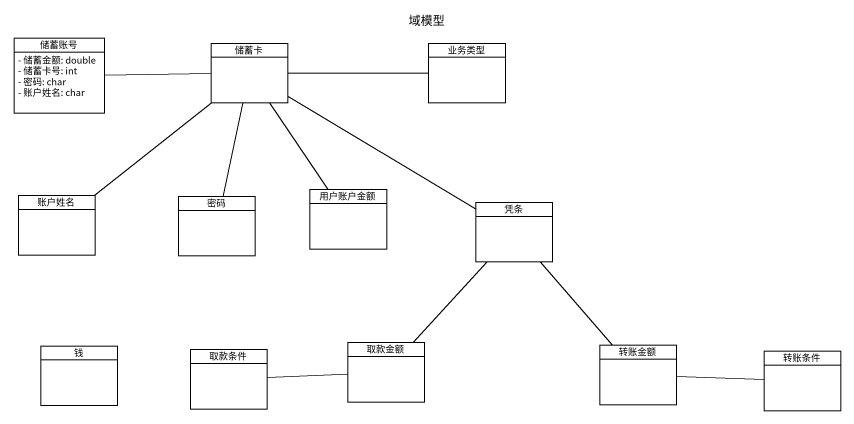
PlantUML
@startuml
title 域模型
hide circle
hide empty members
skinparam classAttributeIconSize 0
class 储蓄账号 {
  - 储蓄金额: double
  - 储蓄卡号: int
  - 密码: char
  - 账户姓名: char
}
class 储蓄卡
class 业务类型
class 账户姓名
class 密码
class 用户账户金额
class 凭条
class 钱
class 取款条件
class 取款金额
class 转账金额
class 转账条件
储蓄账号 -right- 储蓄卡
储蓄卡 -right- 业务类型
储蓄卡 -- 密码
储蓄卡 -- 用户账户金额
储蓄卡 -- 凭条
账户姓名 -up- 储蓄卡
凭条 -- 取款金额
凭条 -- 转账金额
取款条件 -right- 取款金额
转账金额 -right- 转账条件
@enduml
